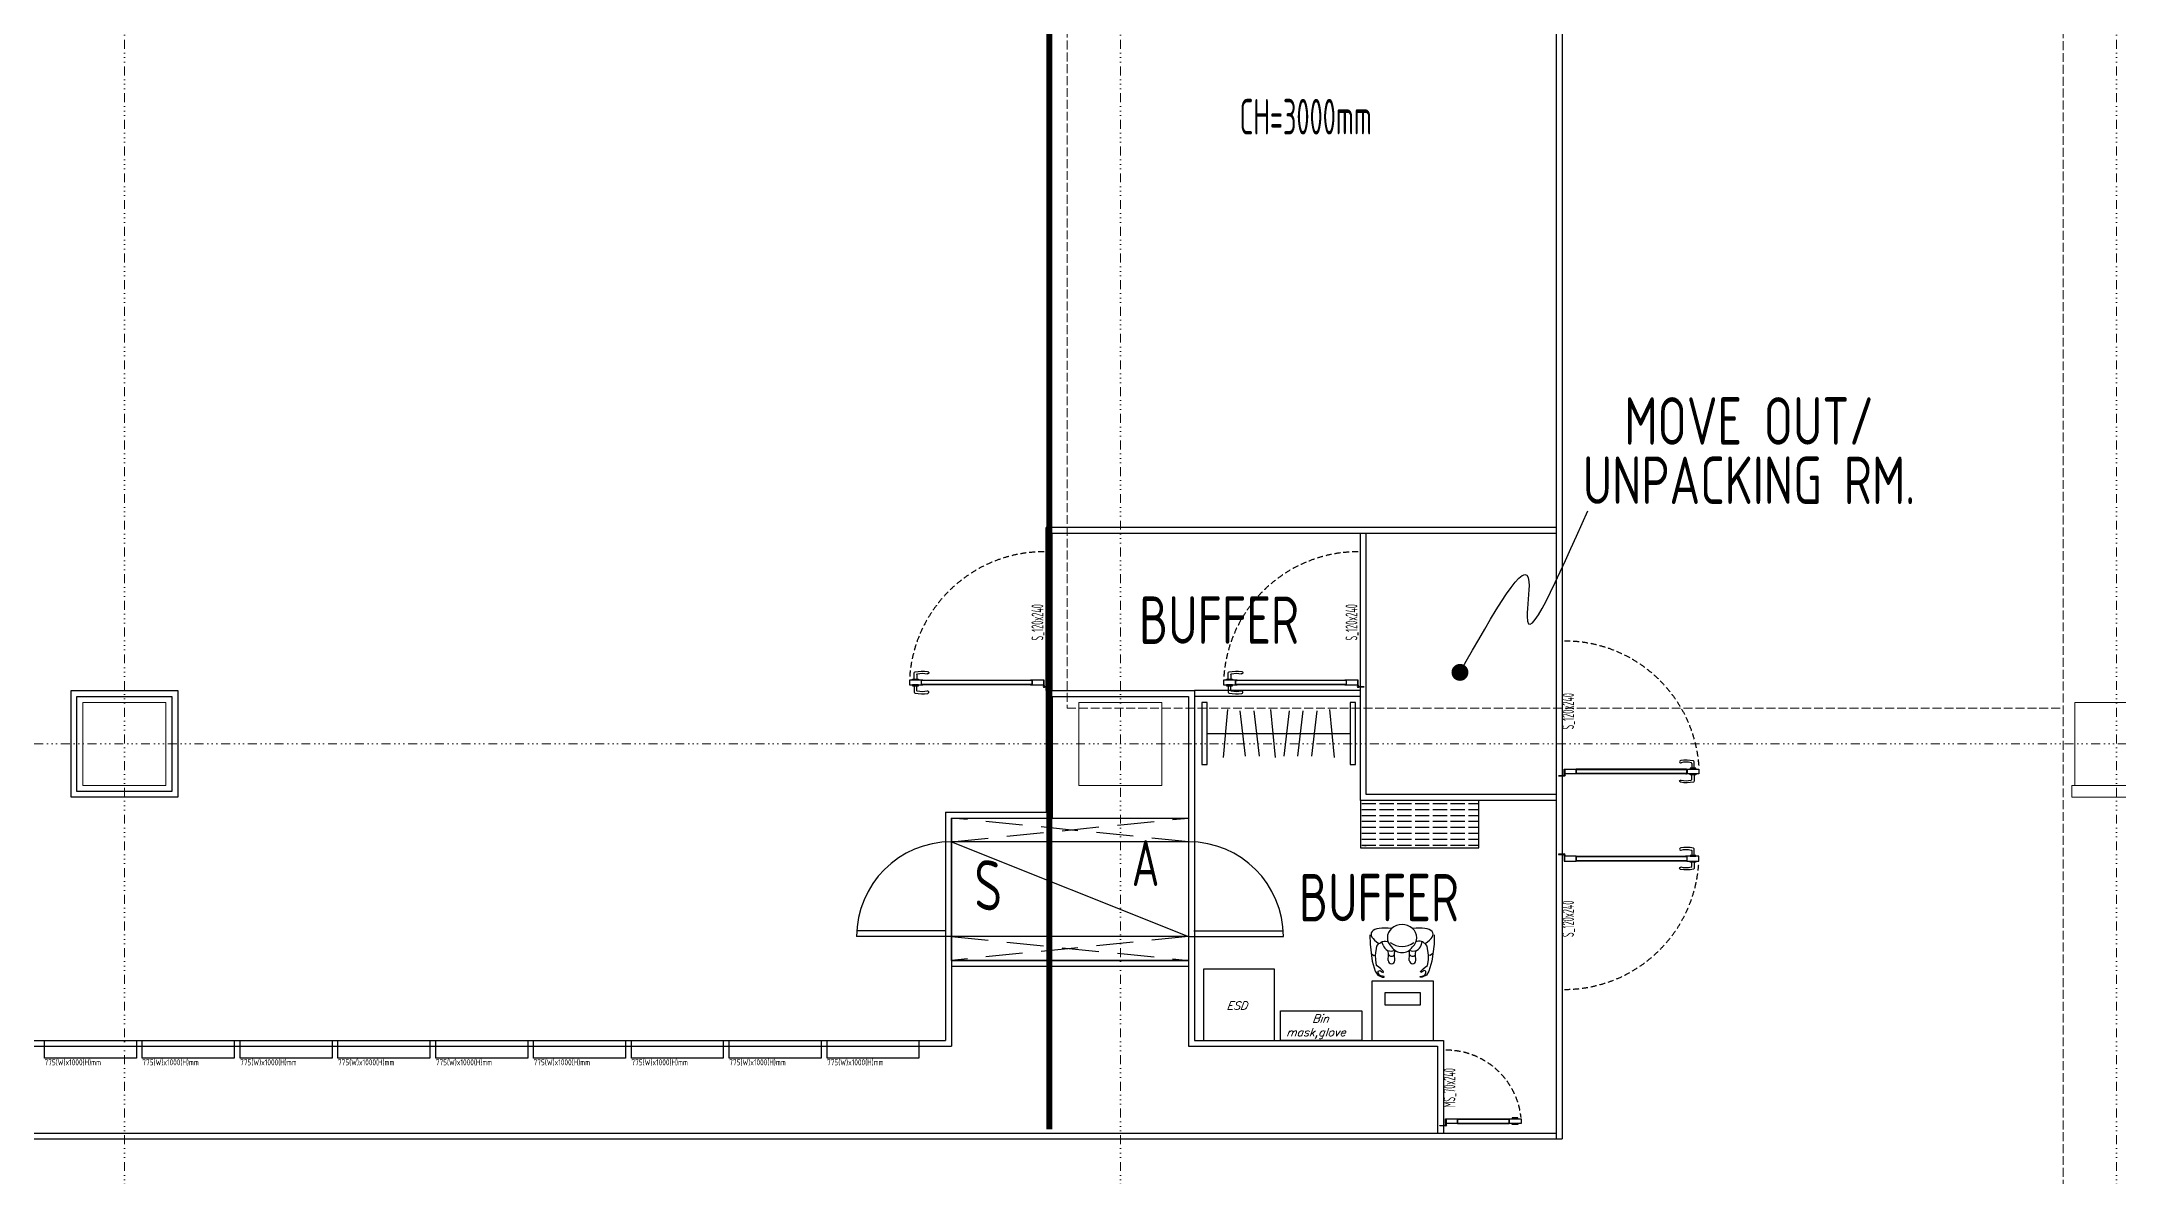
# Model space of a CAD drawing. Extents: x -76427 to 292734, y -42117 to 131250.
# Drawn here: x 226101 to 243618, y 71353 to 80922 of the extents above; entities that cross this region are included whole.
import ezdxf
from ezdxf.enums import TextEntityAlignment as Align

# ---------------------------------------------------------------- set-up
doc = ezdxf.new("R2010")
doc.units = 0
doc.header["$LTSCALE"] = 250
for name, pattern in [('H12PL1$0$HIDDEN', [0.4, 0.3, -0.1]), ('H12PL1$0$JJP_三點線', [0.9, 0.3, -0.15, 0, -0.15, 0, -0.15, 0, -0.15]), ('XFDP10$0$HIDDEN', [0.3, 0.2, -0.1]), ('XFDP10$0$HIDDEN2', [0.1875, 0.125, -0.0625])]:
    doc.linetypes.add(name, pattern=pattern)
for name, color, linetype in [('H12PL1$0$A-OBJE-2D', 252, 'Continuous'), ('H12PL1$0$A-WALL-IN', 252, 'Continuous'), ('H12PL1$0$S-COL', 252, 'Continuous'), ('H12PL1$0$S-GRID', 252, 'Continuous'), ('XFDP10$0$A-AIR Shower', 2, 'Continuous'), ('XFDP10$0$A-CR-TT2', 1, 'Continuous'), ('XFDP10$0$A-CR-TXT', 2, 'Continuous'), ('XFDP10$0$A-Door (50K)', 2, 'Continuous'), ('XFDP10$0$A-S-C1-800x1000-v (50K)', 212, 'Continuous'), ('XFDP10$0$A-txt-400', 2, 'Continuous'), ('XFDP10$0$A-W-D-Height Difference', 17, 'XFDP10$0$HIDDEN2'), ('XFDP10$0$A-W-P1S (50K)', 2, 'Continuous'), ('XFDP10$0$A-W-P2D (50K)', 2, 'Continuous'), ('XFDP10$0$A-W-P4S (50K)', 2, 'Continuous'), ('XFDP10$0$B-BM', 2, 'Continuous'), ('XFDP10$0$B-Eq pattern (Belong to quotation)', 2, 'Continuous'), ('XFDP10$0$B-Gowning room improvement', 15, 'Continuous'), ('XFDP10$0$MDT-3-MF-4', 8, 'Continuous')]:
    doc.layers.add(name, color=color, linetype=linetype)
doc.styles.add('XFDP10$0$AA-TXT', font='isocp.shx', dxfattribs={"width": 0.8, "bigfont": 'china.shx'})
doc.styles.add('XFDP10$0$ROMANS', font='romans', dxfattribs={"bigfont": 'bigfont'})

# ---------------------------------------------------------------- blocks, each defined once
blk = doc.blocks.new('XFDP10$0$~chair')
at = {"layer": 'XFDP10$0$B-Gowning room improvement', "transparency": 33554610}
h = blk.add_hatch(dxfattribs=at)
h.set_pattern_fill('ACAD_ISO02W100', color=256, scale=10)
h.set_pattern_definition([(0, (-1520464.893, -208902.57), (0, 50), [120, -30])])
h.paths.add_polyline_path([(0, 0), (1000, 0), (1000, 400), (0, 400)])
at = {"layer": 'XFDP10$0$B-Gowning room improvement'}
blk.add_lwpolyline([(0, 0), (1000, 0), (1000, 400), (0, 400)], close=True, dxfattribs=at)
at = {"layer": 'XFDP10$0$B-Gowning room improvement', "color": 1, "style": 'XFDP10$0$AA-TXT', "width": 0.8}
blk.add_text('chair', height=20, dxfattribs=at).set_placement((17, 10))
blk = doc.blocks.new('XFDP10$0$AS-W80xL200xH210')
at = {"ltscale": 10}
for p, q in [((0, -20, 0), (200, -20, 0)), ((0, -140), (0, -20, 0)), ((200, -20, 0), (200, -140)), ((0, -40, 0), (200, -120)), ((200, -40, 0), (0, -40, 0)), ((-4.4, -115), (-80.1, -115)), ((0, -120), (-80, -120)), ((200, -120), (0, -120)), ((200, -120), (280, -120)), ((204.4, -115), (280.1, -115)), ((200, -140), (0, -140))]:
    blk.add_line(p, q, dxfattribs=at)
at = {"linetype": 'XFDP10$0$HIDDEN2'}
for p, q in [((0, -40, 0), (200, -20, 0)), ((200, -40, 0), (0, -20, 0)), ((0, -120, 0), (200, -140, 0)), ((200, -120, 0), (0, -140, 0))]:
    blk.add_line(p, q, dxfattribs=at)
at = {"ltscale": 10}
for centre, start, end in [((0, -120), 90, 180), ((200, -120), 0, 90)]:
    blk.add_arc(centre, 80, start, end, dxfattribs=at)
at = {"ltscale": 10, "style": 'XFDP10$0$AA-TXT', "width": 0.8}
for s, height, p, p2 in [('A', 38.8, (152.1, -77.4), (175.4, -77.4)), ('S', 42.2, (19.4, -97.8), (42.7, -97.8))]:
    blk.add_text(s, height=height, dxfattribs=at).set_placement(p, p2, align=Align.ALIGNED)
blk = doc.blocks.new('XFDP10$0$GAD2205')
blk.add_lwpolyline([(0, 1), (0, 1), (-18, 1, -0.414214), (-18, 2), (-18, 3, -0.414214), (-18, 3), (-14, 3, 0.414214), (-13, 4), (-13, 4, 0.414214), (-14, 4), (-18, 4, -0.414214), (-18, 5), (-18, 12, -0.414214), (-18, 12), (-18, 12, 0.414214), (-18, 12), (-18, 14, 0.72636), (-19, 14), (-19, 13, 0.158507), (-19, 13), (-19, 0, 0.414214), (-19, 0), (19, 0, 0.414214), (19, 0), (19, 13, 0.158507), (19, 13), (19, 14, 0.72636), (18, 14), (18, 12, 0.414214), (18, 12, -0.414214), (18, 12), (18, 5, -0.414214), (18, 4), (14, 4, 0.414214), (13, 4), (13, 4, 0.414214), (14, 3), (18, 3, -0.414214), (18, 3), (18, 2, -0.414214), (18, 1), (0, 1)], format="xyb", close=True)
blk = doc.blocks.new('XFDP10$0$Door-S120')
for p, q in [((8.8, 110.4), (8.8, 115.3)), ((8.8, 115.3), (9.6, 115.3)), ((9.6, 110.4), (8.8, 110.4)), ((9.6, 115.3), (9.6, 110.4)), ((9.6, 114), (13.6, 114)), ((13.5, 111.8), (9.6, 111.8)), ((13.6, 114), (15, 113.9))]:
    blk.add_line(p, q)
blk.add_lwpolyline([(4, 114), (0, 114), (-1.4, 113.9, 0.327495), (-2.2, 113.2, 0.089847), (-2.4, 102.5, 1.144881), (-0.5, 102.9, -0.137079), (-0.5, 111.3, -0.349357), (0, 111.8), (4, 111.8)], format="xyb")
blk.add_lwpolyline([(4.8, 110.4), (4.8, 115.3), (4, 115.3), (4, 110.4)], close=True)
at = {"ltscale": 5}
for points in [[(8.8, 107.8), (8.8, 117.9), (4.8, 117.9), (4.8, 107.8)], [(5, 107.5), (5, 14.8), (5, 14.8), (5, 107.5)], [(8.6, 14.8), (8.5, 14.8), (8.5, 107.5), (8.6, 107.5)], [(8.8, 4.3), (8.8, 14.4), (4.8, 14.4), (4.8, 4.3)]]:
    blk.add_lwpolyline(points, close=True, dxfattribs=at)
blk.add_lwpolyline([(4.8, 107.9), (4.8, 106.7, 0.158507), (4.9, 106.7), (4.9, 106.5, 0.72636), (5, 106.6), (5, 106.7, 0.414214), (5, 106.7, -0.414214), (4.9, 106.8), (4.9, 107.5, -0.414214), (5, 107.5), (5.4, 107.5, 0.414214), (5.4, 107.5), (5.4, 107.6, 0.414214), (5.4, 107.6), (5, 107.6, -0.414214), (4.9, 107.6), (4.9, 107.8, -0.414214), (5, 107.8), (6.8, 107.8), (6.8, 107.8), (6.8, 107.8), (8.6, 107.8, -0.414214), (8.6, 107.8), (8.6, 107.6, -0.414214), (8.6, 107.6), (8.2, 107.6, 0.414214), (8.1, 107.6), (8.1, 107.5, 0.414214), (8.2, 107.5), (8.6, 107.5, -0.414214), (8.6, 107.5), (8.6, 106.8, -0.414214), (8.6, 106.7), (8.6, 106.7, 0.414214), (8.6, 106.7), (8.6, 106.6, 0.72636), (8.6, 106.5), (8.7, 106.7, 0.158507), (8.7, 106.7), (8.7, 107.9, 0.414214), (8.7, 107.9), (4.9, 107.9, 0.414214)], format="xyb", close=True, dxfattribs=at)
at = {"ltscale": 500}
for points in [[(3.2, -0.6), (3.2, 3.9), (3, 3.9), (3, -0.6)], [(8.5, 4.8), (4, 4.8), (4, 4.6), (8.5, 4.6)]]:
    blk.add_lwpolyline(points, close=True, dxfattribs=at)
at = {"linetype": 'XFDP10$0$HIDDEN', "ltscale": 0.1}
blk.add_arc((3.4, 4.4), 113.6, 0, 86.7594, dxfattribs=at)
at = {"extrusion": (0, 0, -1)}
for centre, major_axis, start_param, end_param in [((13.5, 111.2), (-0.417, 0.417), 0.901482, 2.245889), ((-0.8, 107.1), (10.9, 10.9), 0.51383, 1.058752), ((14.9, 113), (-0.624, 0.624), 0.866962, 2.13291), ((-13.8, 107.3), (21.3, 21.3), 0.585307, 0.943734), ((15, 102.6), (0.707, 0.707), 0.872811, 4.284184)]:
    blk.add_ellipse(centre, major_axis=major_axis, ratio=1, start_param=start_param, end_param=end_param, dxfattribs=at)
at = {"ltscale": 500, "extrusion": (0, 0, -1)}
blk.add_ellipse((3.4, 4.4), major_axis=(-0.495, 0.495), ratio=1, start_param=5.497787, end_param=11.780972, dxfattribs=at)
at = {"ltscale": 5, "xscale": 0.1000000000058208, "yscale": 0.1000000000058208, "zscale": 0.1000000000058208}
blk.add_blockref('XFDP10$0$GAD2205', (6.8, 14.3), dxfattribs=at)
at = {"color": 9, "style": 'XFDP10$0$AA-TXT', "width": 0.45}
blk.add_attdef('120X240', text='', height=10, dxfattribs=at).set_placement((57.5, 10), align=Align.MIDDLE_CENTER)
blk = doc.blocks.new('XFDP10$0$Door-S70ap')
for p, q in [((8.8, 60.4), (8.8, 65.3)), ((8.8, 65.3), (9.6, 65.3)), ((9.6, 60.4), (8.8, 60.4)), ((9.6, 65.3), (9.6, 60.4))]:
    blk.add_line(p, q)
blk.add_lwpolyline([(4.8, 60.4), (4.8, 65.3), (4, 65.3), (4, 60.4)], close=True)
at = {"ltscale": 5}
for points in [[(8.8, 57.8), (8.8, 67.9), (4.8, 67.9), (4.8, 57.8)], [(5, 57.5), (5, 14.8), (5, 14.8), (5, 57.5)], [(8.6, 14.8), (8.5, 14.8), (8.5, 57.5), (8.6, 57.5)], [(8.8, 4.3), (8.8, 14.4), (4.8, 14.4), (4.8, 4.3)]]:
    blk.add_lwpolyline(points, close=True, dxfattribs=at)
blk.add_lwpolyline([(4.8, 57.9), (4.8, 56.7, 0.158507), (4.9, 56.7), (4.9, 56.5, 0.72636), (5, 56.6), (5, 56.7, 0.414214), (5, 56.7, -0.414214), (4.9, 56.8), (4.9, 57.5, -0.414214), (5, 57.5), (5.4, 57.5, 0.414214), (5.4, 57.5), (5.4, 57.6, 0.414214), (5.4, 57.6), (5, 57.6, -0.414214), (4.9, 57.6), (4.9, 57.8, -0.414214), (5, 57.8), (6.8, 57.8), (6.8, 57.8), (6.8, 57.8), (8.6, 57.8, -0.414214), (8.6, 57.8), (8.6, 57.6, -0.414214), (8.6, 57.6), (8.2, 57.6, 0.414214), (8.1, 57.6), (8.1, 57.5, 0.414214), (8.2, 57.5), (8.6, 57.5, -0.414214), (8.6, 57.5), (8.6, 56.8, -0.414214), (8.6, 56.7), (8.6, 56.7, 0.414214), (8.6, 56.7), (8.6, 56.6, 0.72636), (8.6, 56.5), (8.7, 56.7, 0.158507), (8.7, 56.7), (8.7, 57.9, 0.414214), (8.7, 57.9), (4.9, 57.9, 0.414214)], format="xyb", close=True, dxfattribs=at)
at = {"ltscale": 500}
for points in [[(3.2, -0.6), (3.2, 3.9), (3, 3.9), (3, -0.6)], [(8.5, 4.8), (4, 4.8), (4, 4.6), (8.5, 4.6)]]:
    blk.add_lwpolyline(points, close=True, dxfattribs=at)
at = {"linetype": 'XFDP10$0$HIDDEN', "ltscale": 0.1}
blk.add_arc((3.4, 4.4), 63.6, 0, 84.1667, dxfattribs=at)
at = {"ltscale": 500, "extrusion": (0, 0, -1)}
blk.add_ellipse((3.4, 4.4), major_axis=(-0.495, 0.495), ratio=1, start_param=5.497787, end_param=11.780972, dxfattribs=at)
at = {"ltscale": 5, "xscale": 0.1000000000058208, "yscale": 0.1000000000058208, "zscale": 0.1000000000058208}
blk.add_blockref('XFDP10$0$GAD2205', (6.8, 14.3), dxfattribs=at)
at = {"color": 9, "style": 'XFDP10$0$AA-TXT', "width": 0.45}
blk.add_attdef('70X240', text='', height=10, dxfattribs=at).set_placement((35, 10), align=Align.MIDDLE_CENTER)
blk = doc.blocks.new('*U135')
blk.add_lwpolyline([(0, 0), (0, 0.2583), (0.05, 0.2583), (0.05, 0)], close=True)
at = {"color": 1, "style": 'XFDP10$0$AA-TXT', "width": 0.8}
blk.add_attdef('高度', text='', height=0.1, rotation=90, dxfattribs=at).set_placement((0.1157, 0.07), align=Align.MIDDLE_LEFT)
blk = doc.blocks.new('XFDP10')
at = {"layer": 'XFDP10$0$A-txt-400', "const_width": 71.4, "elevation": 0}
blk.add_lwpolyline([(238046.5, 75634.3, -1), (238081.3, 75571.9, -1)], format="xyb", close=True, dxfattribs=at)
at = {"layer": 'XFDP10$0$A-txt-400'}
blk.add_spline([(238063.9, 75603.1, 0), (238646, 76365.8, 0), (238630.3, 76074.5, 0), (239141.1, 76965.3, 0)], degree=3, dxfattribs=at)
at = {"layer": 'XFDP10$0$A-W-D-Height Difference', "const_width": 50, "elevation": 0}
blk.add_lwpolyline([(234600, 71749), (234600, 89375)], dxfattribs=at)
at = {"layer": 'XFDP10$0$A-W-P1S (50K)'}
for p, q in [((234575, 75450, 0), (234575, 74425, 0)), ((234575, 75450, 0), (235825, 75450, 0)), ((234625, 75400, 0), (234625, 74375, 0)), ((234625, 75400, 0), (235775, 75400, 0)), ((235775, 75400, 0), (235775, 72450.5, 0)), ((235825, 75450, 0), (235825, 72500.5, 0)), ((233725, 74425, 0), (234575, 74425, 0)), ((233725, 74425, 0), (233725, 72500.5, 0)), ((233775, 74375, 0), (234625, 74375, 0)), ((233775, 74375, 0), (233775, 72450.5, 0)), ((233775, 73175, 0), (235775, 73175, 0)), ((233775, 73125, 0), (235775, 73125, 0)), ((208751.3, 72500.5, 0), (233725, 72500.5, 0)), ((208801.3, 72450.5, 0), (233775, 72450.5, 0)), ((235775, 72450.5, 0), (237875, 72450.5, 0)), ((235825, 72500.5, 0), (237925, 72500.5, 0)), ((237875, 72450.5), (237875, 71719)), ((237925, 72500.5, 0), (237925, 71719, 0))]:
    blk.add_line(p, q, dxfattribs=at)
for points in [[(226350, 75450), (227250, 75450), (227250, 74550), (226350, 74550)], [(226400, 75400), (227200, 75400), (227200, 74600), (226400, 74600)]]:
    blk.add_lwpolyline(points, close=True, dxfattribs=at)
at = {"layer": 'XFDP10$0$A-W-P2D (50K)'}
for p, q in [((234575, 75450, 0), (234575, 76825, 0)), ((238875.4, 76824.5, 0), (234575, 76824.5, 0)), ((234625, 75450, 0), (234625, 76775)), ((238875.4, 76774.5, 0), (234625, 76774.5, 0)), ((237224, 74523, 0), (237224, 76775, 0)), ((237274, 74573, 0), (237274, 76775, 0)), ((237224, 75450, 0), (235825, 75450, 0)), ((237224, 75400, 0), (235825, 75400, 0)), ((238875.4, 74523, 0), (237224, 74523, 0)), ((238875.4, 74573, 0), (237274, 74573, 0))]:
    blk.add_line(p, q, dxfattribs=at)
at = {"layer": 'XFDP10$0$A-W-P4S (50K)'}
for p, q in [((238875.4, 89450, 0), (238875.4, 71669, 0)), ((238925.4, 89450, 0), (238925.4, 71669, 0)), ((208751.3, 71719), (238875.4, 71719, 0)), ((208801.3, 71669, 0), (238875.4, 71669, 0)), ((238875.4, 71669, 0), (238925.4, 71669, 0))]:
    blk.add_line(p, q, dxfattribs=at)
at = {"layer": 'XFDP10$0$B-BM', "elevation": 0}
for points in [[(237840.6, 73000.5), (237320.6, 73000.5), (237320.6, 72500.5), (237840.6, 72500.5)], [(237730.6, 72900.5), (237430.6, 72900.5), (237430.6, 72800.5), (237730.6, 72800.5)]]:
    blk.add_lwpolyline(points, close=True, dxfattribs=at)
at = {"layer": 'XFDP10$0$B-Eq pattern (Belong to quotation)'}
for p, q in [((236104.6, 75289.7, 0), (236067.7, 74886.2, 0)), ((236254.8, 74897.3, 0), (236210.6, 75278.7, 0)), ((236373.5, 74897.3, 0), (236329.3, 75278.7, 0)), ((236467, 75289.7, 0), (236504, 74886.2, 0)), ((236582.6, 74897.3, 0), (236626.8, 75278.7, 0)), ((236696.1, 74897.3, 0), (236740.3, 75278.7, 0)), ((236814.8, 74897.3, 0), (236859, 75278.7, 0)), ((236965, 75289.7, 0), (237001.9, 74886.2, 0)), ((235931.5, 75088, 0), (237138.1, 75088, 0))]:
    blk.add_line(p, q, dxfattribs=at)
at = {"layer": 'XFDP10$0$B-Eq pattern (Belong to quotation)', "elevation": 0}
for points in [[(235887.1, 74825.9), (235931.5, 74825.9), (235931.5, 75350), (235887.1, 75350)], [(237138.1, 74825.9), (237182.5, 74825.9), (237182.5, 75350), (237138.1, 75350)]]:
    blk.add_lwpolyline(points, close=True, dxfattribs=at)
at = {"layer": 'XFDP10$0$B-Gowning room improvement', "elevation": 0}
for points in [[(235900, 72499.8), (236500, 72499.8), (236500, 73099.8), (235900, 73099.8)], [(236550, 72749.8), (237236.1, 72749.8), (237236.1, 72500.5), (236550, 72500.5)]]:
    blk.add_lwpolyline(points, close=True, dxfattribs=at)
at = {"layer": 'XFDP10$0$MDT-3-MF-4'}
for p, q in [((237304.7, 73391.2, 0), (237305.5, 73312.2, 0)), ((237316, 73232.3, 0), (237338.6, 73215.4, 0)), ((237338.6, 73215.4, 0), (237351.9, 73219.5, 0)), ((237363.2, 73294.8, 0), (237380.3, 73316.2, 0)), ((237414.9, 73304.1, 0), (237405.2, 73330.7, 0)), ((237735.8, 73304.1, 0), (237745.5, 73330.7, 0)), ((237787.5, 73294.8, 0), (237770.5, 73316.2, 0)), ((237812.2, 73215.4, 0), (237798.9, 73219.5, 0)), ((237834.7, 73232.3, 0), (237812.2, 73215.4, 0)), ((237846, 73391.2, 0), (237845.2, 73312.2, 0))]:
    blk.add_line(p, q, dxfattribs=at)
at = {"layer": 'XFDP10$0$MDT-3-MF-4', "elevation": 0}
for points in [[(237305.5, 73312.2), (237324.4, 73168.9), (237348.1, 73085.1), (237370.3, 73048.7), (237406.7, 73034.5), (237423.7, 73032.2), (237423.7, 73037.4), (237397.9, 73044.6), (237384.4, 73050.8), (237375.1, 73070.5), (237374.1, 73082.9), (237389.6, 73089.1), (237405.1, 73077.7), (237416.5, 73073.6), (237418.6, 73081.8), (237397.9, 73102.5), (237379.2, 73117), (237359.6, 73130.4), (237353, 73180.6), (237351.7, 73218.2), (237363, 73293.4)], [(237458.7, 73173), (237460.8, 73223), (237459.6, 73256.9)], [(237514.4, 73173), (237512.2, 73223), (237513.6, 73260.6)], [(237636.3, 73173), (237638.5, 73223), (237637.1, 73260.6)], [(237692.1, 73173), (237689.9, 73223), (237691.1, 73256.8)], [(237845.2, 73312.2), (237826.4, 73168.9), (237802.6, 73085.1), (237780.4, 73048.7), (237744, 73034.5), (237727, 73032.2), (237727, 73037.4), (237752.9, 73044.6), (237766.3, 73050.8), (237775.6, 73070.5), (237776.7, 73082.9), (237761.2, 73089.1), (237745.6, 73077.7), (237734.2, 73073.6), (237732.2, 73081.8), (237752.9, 73102.5), (237771.5, 73117), (237791.2, 73130.4), (237797.7, 73180.6), (237799.1, 73218.2), (237787.7, 73293.4)]]:
    blk.add_lwpolyline(points, dxfattribs=at)
at = {"layer": 'XFDP10$0$MDT-3-MF-4'}
for centre, radius, start, end in [((237553.7, 73366.2, 0), 102.2, 131.04382, 228.95618), ((237575.4, 73341.2, 0), 135.3, 48.97816, 131.02184), ((237597.1, 73366.2, 0), 102.2, 311.04382, 48.95618), ((237482.2, 73323.1, 0), 69.9, 195.76106, 296.6613), ((237486.5, 73242.2, 0), 32, 216.67686, 323.32314), ((237575.4, 73451.8, 0), 160.5, 232.02873, 307.97127), ((237575.4, 73346.5, 0), 105.8, 212.88495, 327.11505), ((237668.5, 73323.1, 0), 69.9, 243.3387, 344.23894), ((237664.2, 73242.2, 0), 32, 216.67686, 323.32314), ((237492.5, 73179, 0), 34.4, 189.97707, 260.02293), ((237480.6, 73179, 0), 34.4, 279.97707, 350.02293), ((237670.2, 73179, 0), 34.4, 189.97707, 260.02293), ((237658.2, 73179, 0), 34.4, 279.97707, 350.02293)]:
    blk.add_arc(centre, radius, start, end, dxfattribs=at)
for centre, major_axis, start_param, end_param in [((237563.7, 73334.9, 0), (248.5, -70.3), 1.9842641, 3.9864563), ((237587, 73334.9, 0), (-248.5, -70.3), 2.296729, 4.2989212)]:
    blk.add_ellipse(centre, major_axis=major_axis, ratio=0.3518204, start_param=start_param, end_param=end_param, dxfattribs=at)
for points in [[(237380.3, 73316.2, 0), (237411.3, 73333, 0), (237461.6, 73333.9, 0)], [(237770.5, 73316.2, 0), (237739.4, 73333, 0), (237689.1, 73333.9, 0)]]:
    blk.add_spline(points, degree=3, dxfattribs=at)
at = {"layer": 'XFDP10$0$A-AIR Shower', "xscale": 10, "yscale": 10, "zscale": 10}
blk.add_blockref('XFDP10$0$AS-W80xL200xH210', (233775, 74575, 0), dxfattribs=at)
at = {"layer": 'XFDP10$0$A-Door (50K)', "xscale": 10.00000000000001, "yscale": 10.00000000000001, "zscale": 10.00000000000001, "rotation": 90}
for p in [(234600, 75450, 0), (237249, 75450, 0)]:
    blk.add_blockref('XFDP10$0$Door-S120', p, dxfattribs=at).add_auto_attribs({'120X240': 'S_120x240'})
at = {"layer": 'XFDP10$0$A-Door (50K)'}
ref = blk.add_blockref('XFDP10$0$Door-S120', (238900.4, 74700, 0), dxfattribs=dict(at, xscale=-10.00000000000001, yscale=10.00000000000001, zscale=10.00000000000001, rotation=270))
ref.add_attrib('120X240', 'S_120x240', dxfattribs={"layer": '0', "color": 9, "height": 100, "rotation": 90, "style": 'XFDP10$0$AA-TXT', "width": 0.45}).set_placement((238975.5, 75275, 0), align=Align.MIDDLE_CENTER)
ref = blk.add_blockref('XFDP10$0$Door-S120', (238900.4, 74100, 0), dxfattribs=dict(at, xscale=10.00000000000001, yscale=10.00000000000001, zscale=10.00000000000001, rotation=270))
ref.add_attrib('120X240', 'S_120x240', dxfattribs={"layer": '0', "color": 9, "height": 100, "rotation": 90, "style": 'XFDP10$0$AA-TXT', "width": 0.45}).set_placement((238975.5, 73525, 0), align=Align.MIDDLE_CENTER)
ref = blk.add_blockref('XFDP10$0$Door-S70ap', (237900, 71750.5), dxfattribs=dict(at, xscale=-10, yscale=10, zscale=10, rotation=270))
ref.add_attrib('70X240', 'MS_70x240', dxfattribs={"layer": '0', "color": 9, "height": 100, "rotation": 90, "style": 'XFDP10$0$AA-TXT', "width": 0.45}).set_placement((237975, 72100.5), align=Align.MIDDLE_CENTER)
at = {"layer": 'XFDP10$0$A-S-C1-800x1000-v (50K)'}
ref = blk.add_blockref('*U135', (226126.3, 72500.5, 0), dxfattribs=dict(at, xscale=3000, yscale=3000, zscale=3000, rotation=270))
ref.add_attrib('高度', '775(W)x1000(H)mm', dxfattribs={"layer": '0', "color": 1, "height": 50, "style": 'XFDP10$0$AA-TXT', "width": 0.8}).set_placement((226126.3, 72315.3, 0), align=Align.MIDDLE_LEFT)
ref = blk.add_blockref('*U135', (226951.3, 72500.5, 0), dxfattribs=dict(at, xscale=3000, yscale=3000, zscale=3000, rotation=270))
ref.add_attrib('高度', '775(W)x1000(H)mm', dxfattribs={"layer": '0', "color": 1, "height": 50, "style": 'XFDP10$0$AA-TXT', "width": 0.8}).set_placement((226951.3, 72315.3, 0), align=Align.MIDDLE_LEFT)
ref = blk.add_blockref('*U135', (227776.3, 72500.5, 0), dxfattribs=dict(at, xscale=3000, yscale=3000, zscale=3000, rotation=270))
ref.add_attrib('高度', '775(W)x1000(H)mm', dxfattribs={"layer": '0', "color": 1, "height": 50, "style": 'XFDP10$0$AA-TXT', "width": 0.8}).set_placement((227776.3, 72315.3, 0), align=Align.MIDDLE_LEFT)
ref = blk.add_blockref('*U135', (228601.3, 72500.5, 0), dxfattribs=dict(at, xscale=3000, yscale=3000, zscale=3000, rotation=270))
ref.add_attrib('高度', '775(W)x1000(H)mm', dxfattribs={"layer": '0', "color": 1, "height": 50, "style": 'XFDP10$0$AA-TXT', "width": 0.8}).set_placement((228601.3, 72315.3, 0), align=Align.MIDDLE_LEFT)
ref = blk.add_blockref('*U135', (229426.3, 72500.5, 0), dxfattribs=dict(at, xscale=3000, yscale=3000, zscale=3000, rotation=270))
ref.add_attrib('高度', '775(W)x1000(H)mm', dxfattribs={"layer": '0', "color": 1, "height": 50, "style": 'XFDP10$0$AA-TXT', "width": 0.8}).set_placement((229426.3, 72315.3, 0), align=Align.MIDDLE_LEFT)
ref = blk.add_blockref('*U135', (230251.3, 72500.5, 0), dxfattribs=dict(at, xscale=3000, yscale=3000, zscale=3000, rotation=270))
ref.add_attrib('高度', '775(W)x1000(H)mm', dxfattribs={"layer": '0', "color": 1, "height": 50, "style": 'XFDP10$0$AA-TXT', "width": 0.8}).set_placement((230251.3, 72315.3, 0), align=Align.MIDDLE_LEFT)
ref = blk.add_blockref('*U135', (231076.3, 72500.5, 0), dxfattribs=dict(at, xscale=3000, yscale=3000, zscale=3000, rotation=270))
ref.add_attrib('高度', '775(W)x1000(H)mm', dxfattribs={"layer": '0', "color": 1, "height": 50, "style": 'XFDP10$0$AA-TXT', "width": 0.8}).set_placement((231076.3, 72315.3, 0), align=Align.MIDDLE_LEFT)
ref = blk.add_blockref('*U135', (231901.3, 72500.5, 0), dxfattribs=dict(at, xscale=3000, yscale=3000, zscale=3000, rotation=270))
ref.add_attrib('高度', '775(W)x1000(H)mm', dxfattribs={"layer": '0', "color": 1, "height": 50, "style": 'XFDP10$0$AA-TXT', "width": 0.8}).set_placement((231901.3, 72315.3, 0), align=Align.MIDDLE_LEFT)
ref = blk.add_blockref('*U135', (232726.3, 72500.5, 0), dxfattribs=dict(at, xscale=3000, yscale=3000, zscale=3000, rotation=270))
ref.add_attrib('高度', '775(W)x1000(H)mm', dxfattribs={"layer": '0', "color": 1, "height": 50, "style": 'XFDP10$0$AA-TXT', "width": 0.8}).set_placement((232726.3, 72315.3, 0), align=Align.MIDDLE_LEFT)
at = {"layer": 'XFDP10$0$B-Gowning room improvement'}
blk.add_blockref('XFDP10$0$~chair', (237224, 74123, 0), dxfattribs=at)
at = {"layer": 'XFDP10$0$A-CR-TT2', "style": 'XFDP10$0$AA-TXT', "width": 0.6}
blk.add_text('CH=3000mm', height=300, dxfattribs=at).set_placement((236763.2, 80288.7), align=Align.MIDDLE)
at = {"layer": 'XFDP10$0$A-CR-TXT', "style": 'XFDP10$0$AA-TXT', "width": 0.8}
for s, p in [('MOVE OUT/', (240501.4, 77522.7, 0)), ('UNPACKING RM.', (240501.4, 77022.7, 0))]:
    blk.add_text(s, height=400, dxfattribs=at).set_placement(p, align=Align.CENTER)
for p in [(236032.5, 76044.3, 0), (237381.3, 73704.4, 0)]:
    blk.add_text('BUFFER', height=400, dxfattribs=at).set_placement(p, align=Align.MIDDLE)
at = {"layer": 'XFDP10$0$B-Gowning room improvement', "style": 'XFDP10$0$ROMANS', "oblique": 20}
for s, p in [('ESD', (236182.4, 72759.4, 0)), ('Bin', (236887.4, 72651.5, 0)), ('mask,glove', (236848.8, 72535.7, 0))]:
    blk.add_text(s, height=67.5, dxfattribs=at).set_placement(p, align=Align.CENTER)
blk = doc.blocks.new('H12PL1')
at = {"layer": 'H12PL1$0$A-OBJE-2D', "linetype": 'H12PL1$0$HIDDEN', "lineweight": 0}
for points in [[(234750, 90330), (234750, 75300), (243150, 75300)], [(243150, 59650), (243150, 89450)]]:
    blk.add_lwpolyline(points, dxfattribs=at)
at = {"layer": 'H12PL1$0$A-WALL-IN', "lineweight": 0, "flags": 128}
for points in [[(243250, 74650), (243225, 74650)], [(243225, 74550), (243225, 74650)], [(243225, 74550), (244050, 74550)]]:
    blk.add_lwpolyline(points, dxfattribs=at)
at = {"layer": 'H12PL1$0$S-COL', "lineweight": 0, "flags": 128}
for points in [[(226450, 74650), (227150, 74650), (227150, 75350), (226450, 75350)], [(234850, 74650), (235550, 74650), (235550, 75350), (234850, 75350)], [(243250, 74650), (243950, 74650), (243950, 75350), (243250, 75350)]]:
    blk.add_lwpolyline(points, close=True, dxfattribs=at)
at = {"layer": 'H12PL1$0$S-GRID', "linetype": 'H12PL1$0$JJP_三點線', "lineweight": 0}
for p, q in [((226800, 128250), (226800, -28000)), ((235200, 128250), (235200, -28000)), ((243600, 128250), (243600, -28000)), ((-29000, 75000), (289600, 75000))]:
    blk.add_line(p, q, dxfattribs=at)
blk.add_blockref('XFDP10', (0, 0))

msp = doc.modelspace()

# ---------------------------------------------------------------- block references
msp.add_blockref('H12PL1', (0, 0))

doc.saveas('drawing.dxf')
